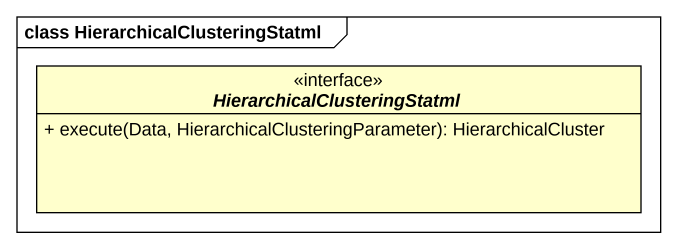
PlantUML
@startuml
mainframe class HierarchicalClusteringStatml
hide circle
hide empty members
skinparam classAttributeIconSize 0
interface HierarchicalClusteringStatml <<interface>> {
  + execute(Data, HierarchicalClusteringParameter): HierarchicalCluster
}
@enduml
